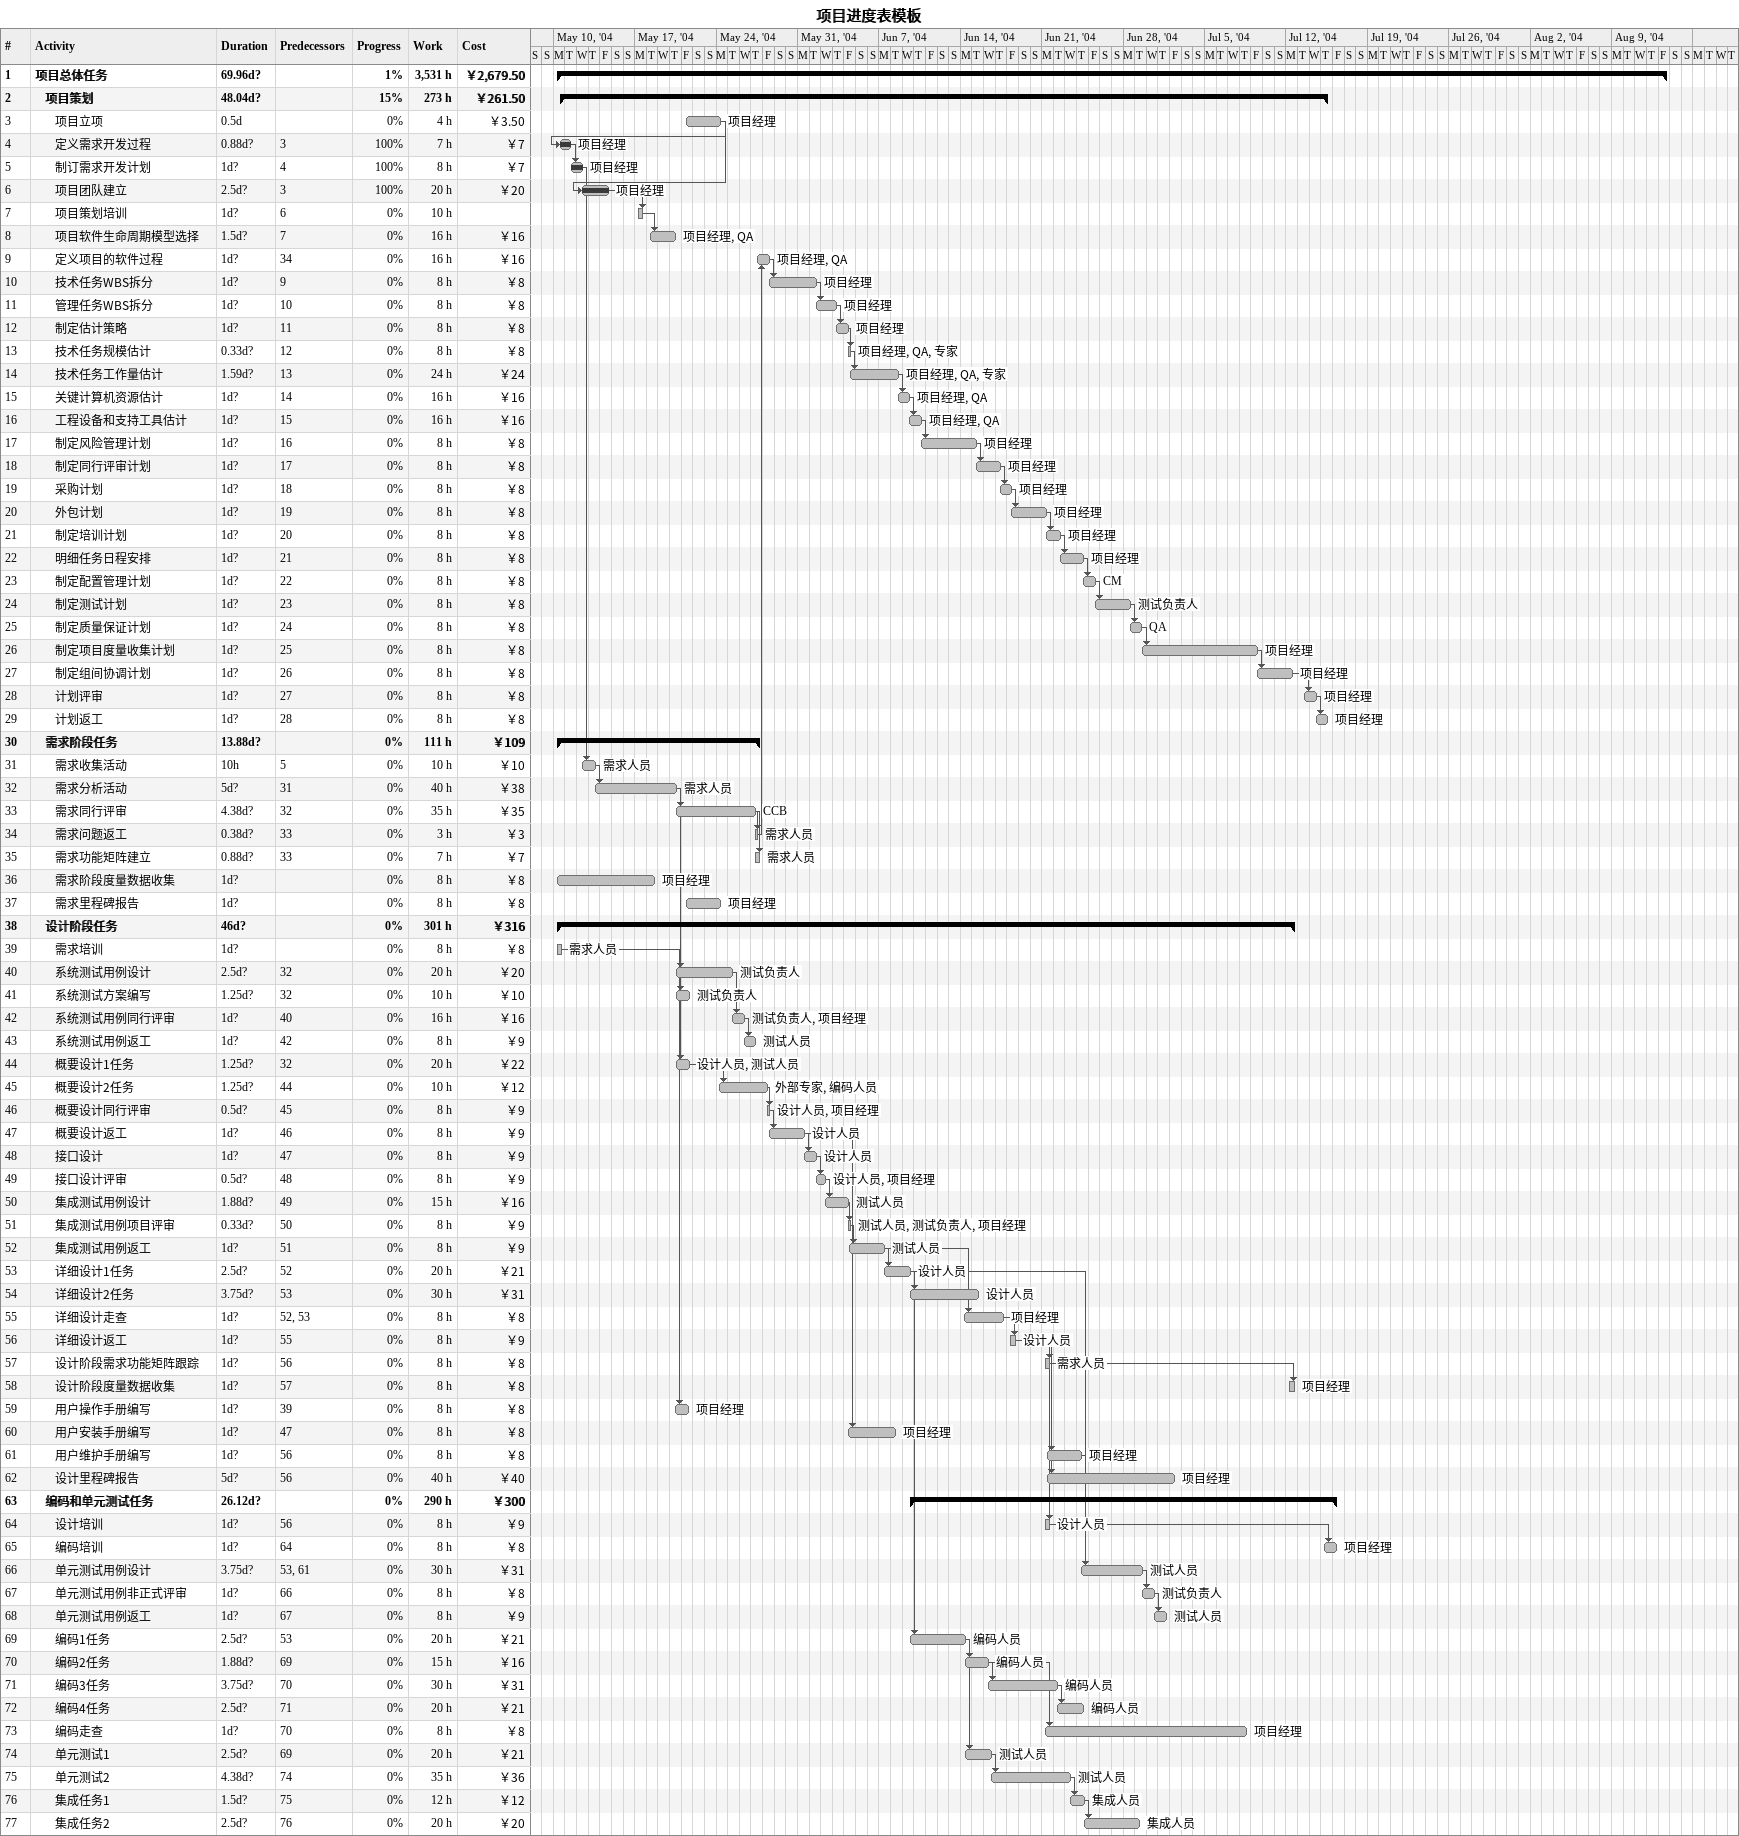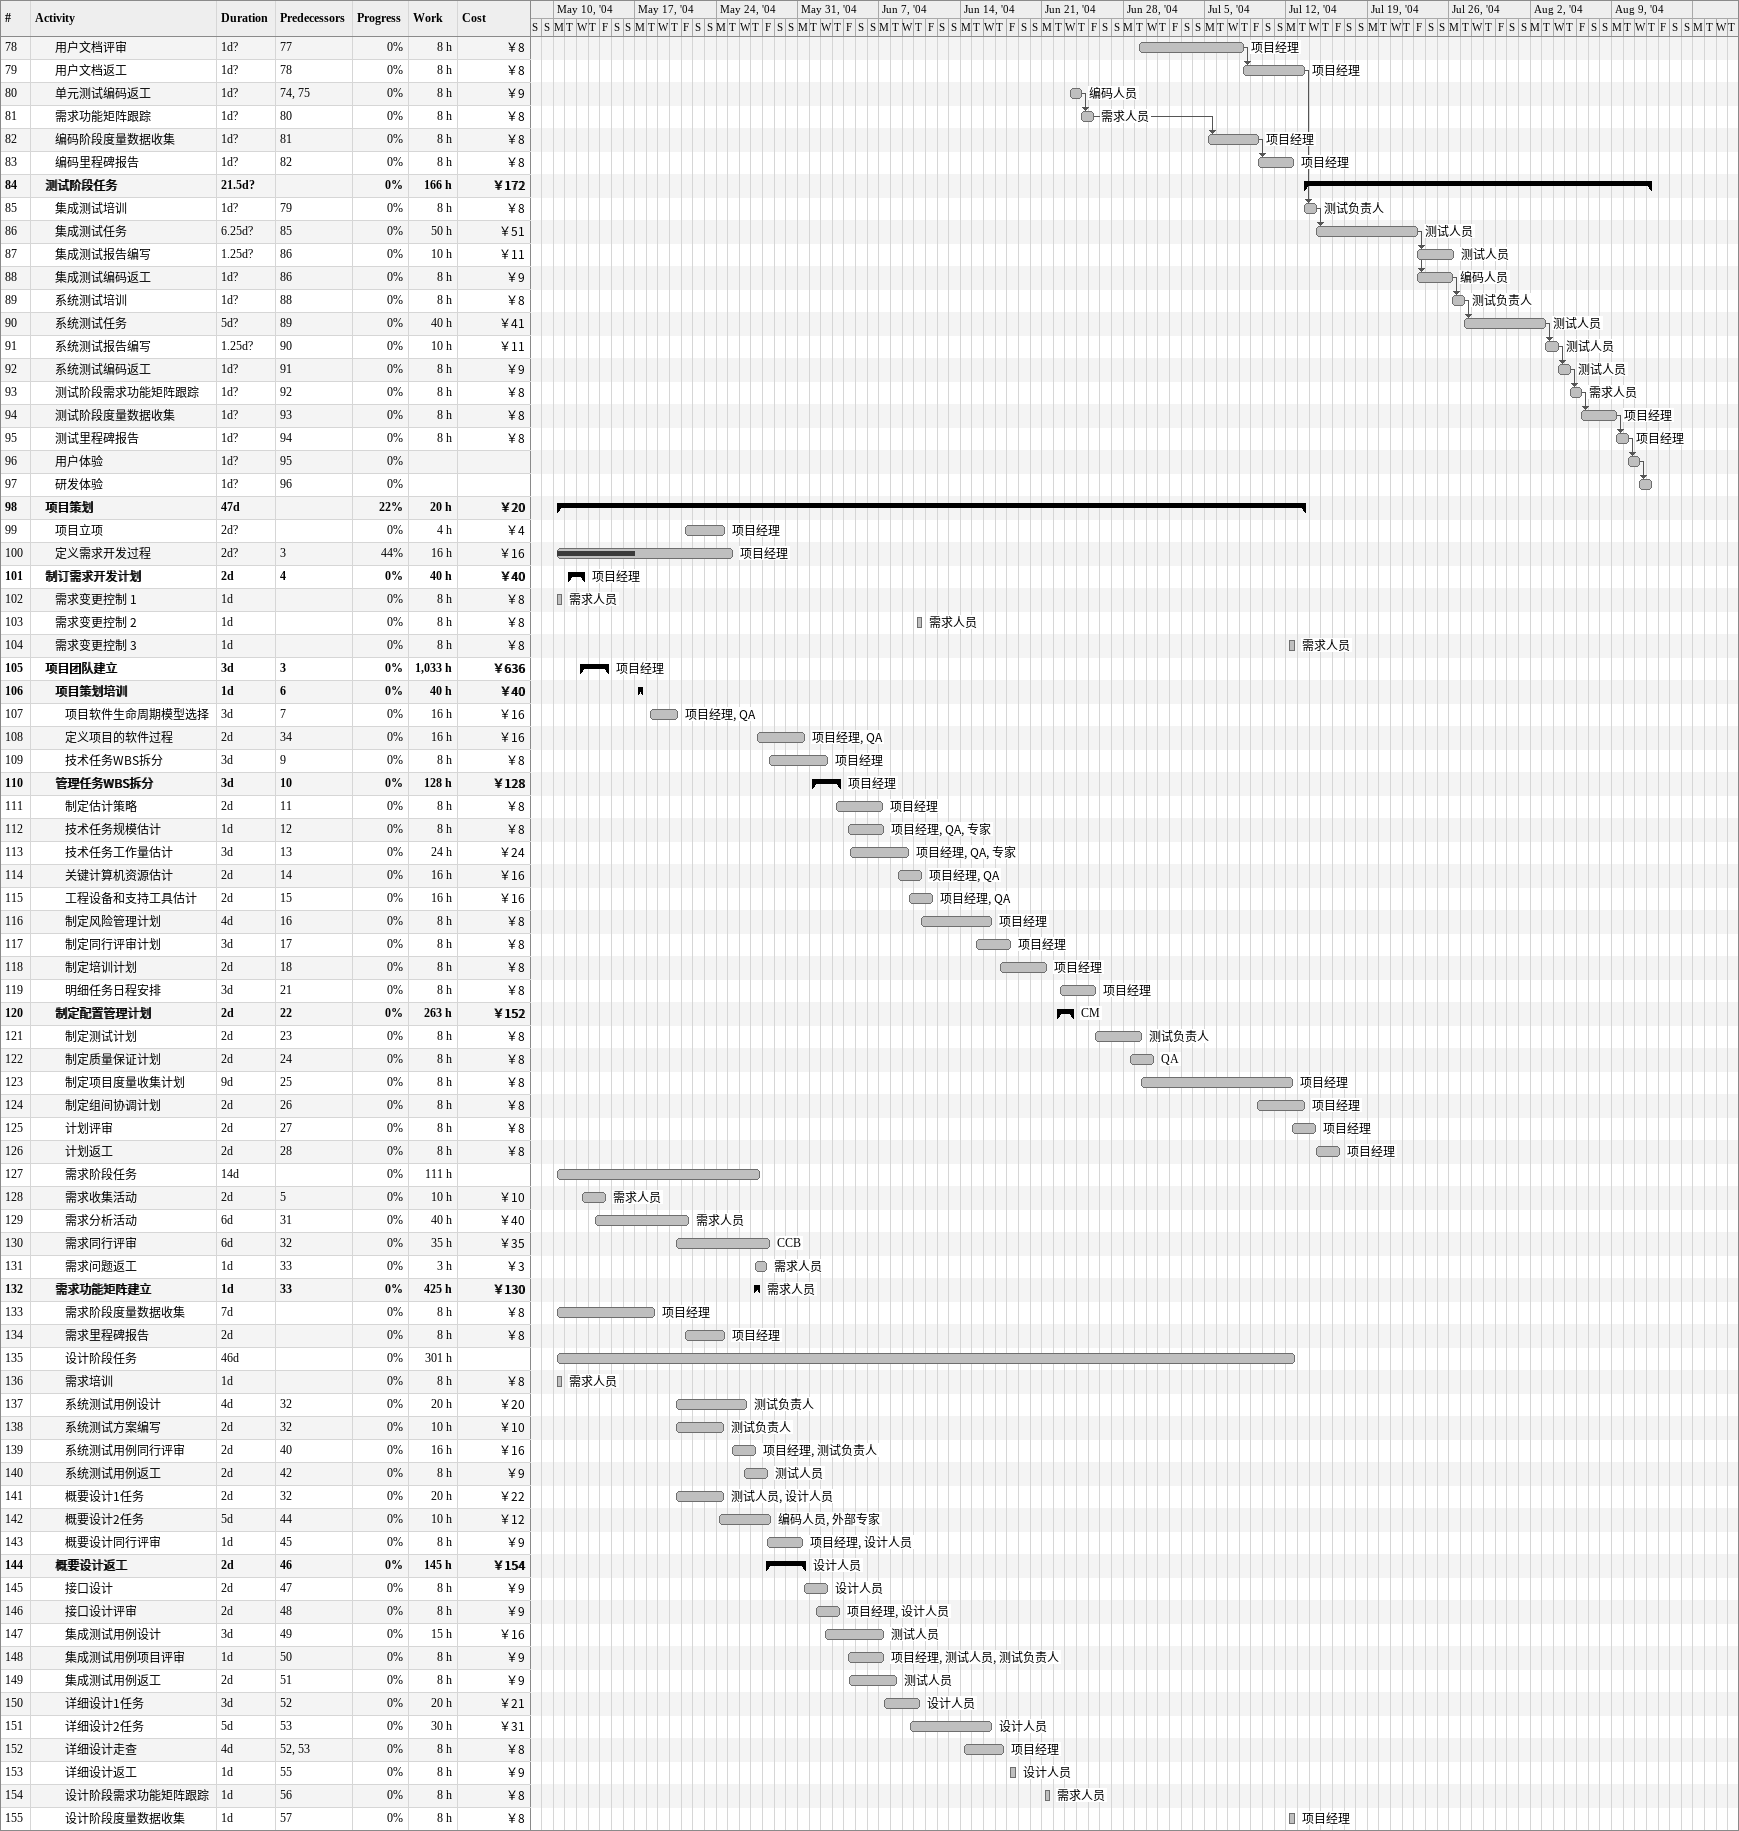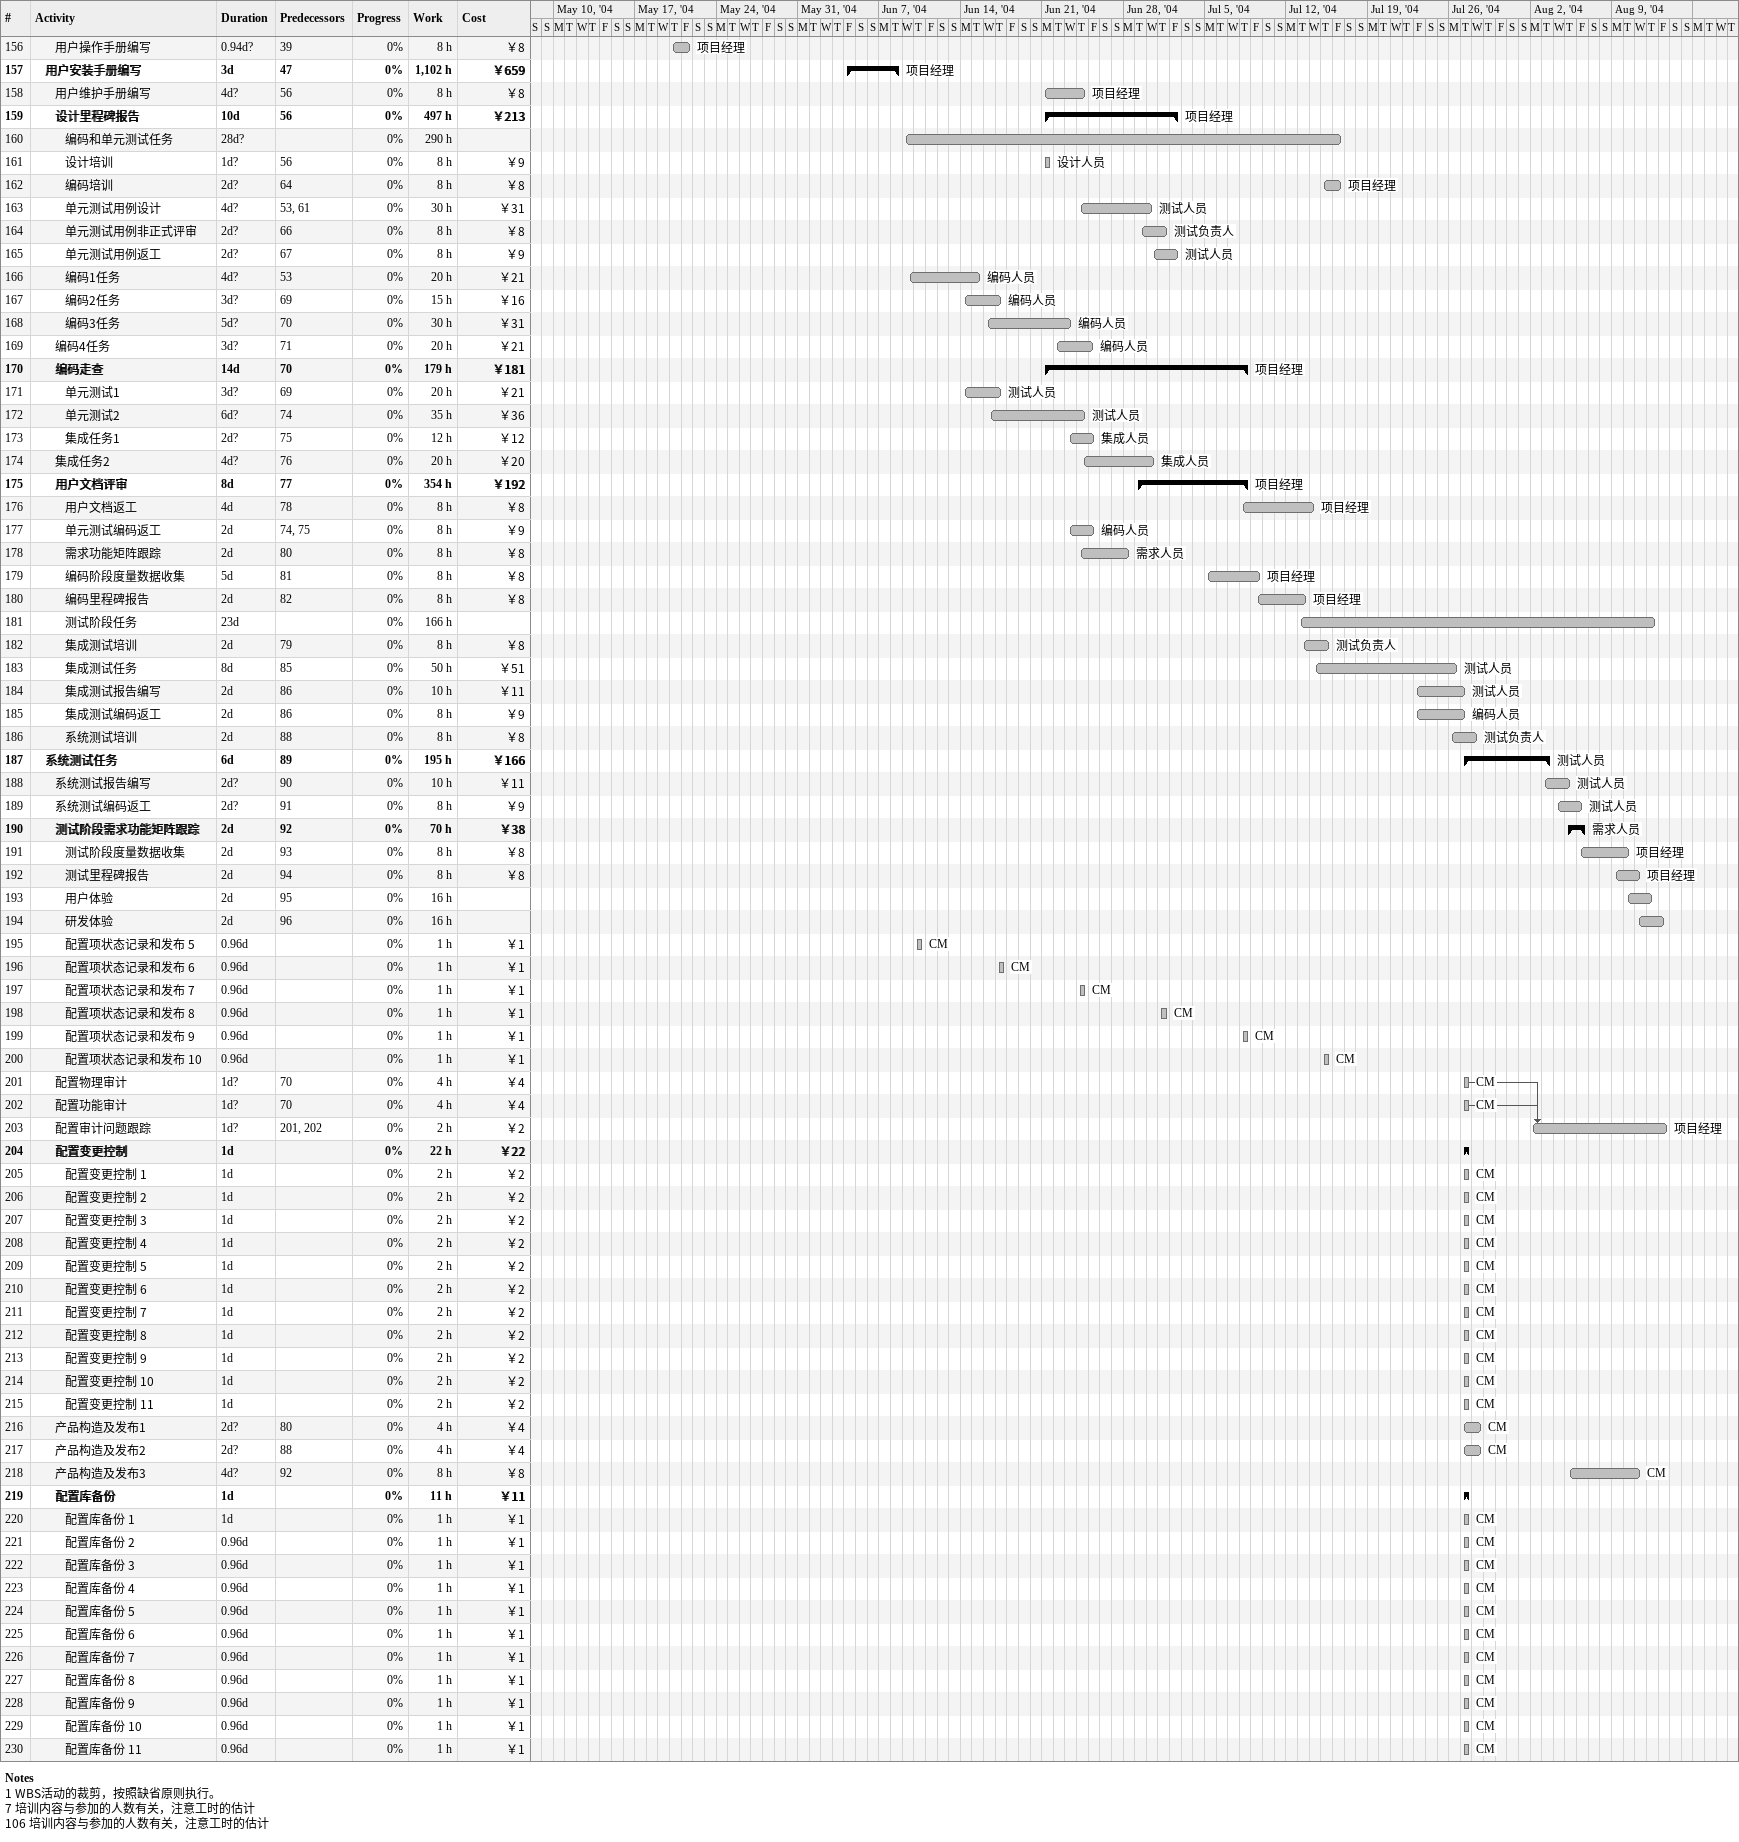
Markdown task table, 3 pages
项目进度表模板

| ID | Level | Task | Duration | Start | Finish | Predecessors | Resources | % complete | Work (h) | Cost (￥) |
|---|---|---|---|---|---|---|---|---|---|---|
| 1 | 1 | **项目总体任务** | 69.96d? | 2004-05-10 | 2004-08-13 |  |  | 1 | 3531 | 2679.50 |
| 2 | 2 | **项目策划** | 48.04d? | 2004-05-10 | 2004-07-15 |  |  | 15 | 273 | 261.50 |
| 3 | 3 | 项目立项 | 0.5d | 2004-05-21 | 2004-05-24 |  | 项目经理 | 0 | 4 | 3.50 |
| 4 | 3 | 定义需求开发过程 | 0.88d? | 2004-05-10 | 2004-05-11 | 3 | 项目经理 | 100 | 7 | 7 |
| 5 | 3 | 制订需求开发计划 | 1d? | 2004-05-11 | 2004-05-12 | 4 | 项目经理 | 100 | 8 | 7 |
| 6 | 3 | 项目团队建立 | 2.5d? | 2004-05-12 | 2004-05-14 | 3 | 项目经理 | 100 | 20 | 20 |
| 7 | 3 | 项目策划培训 | 1d? | 2004-05-17 | 2004-05-17 | 6 |  | 0 | 10 |  |
| 8 | 3 | 项目软件生命周期模型选择 | 1.5d? | 2004-05-18 | 2004-05-20 | 7 | 项目经理, QA | 0 | 16 | 16 |
| 9 | 3 | 定义项目的软件过程 | 1d? | 2004-05-27 | 2004-05-28 | 34 | 项目经理, QA | 0 | 16 | 16 |
| 10 | 3 | 技术任务WBS拆分 | 1d? | 2004-05-28 | 2004-06-01 | 9 | 项目经理 | 0 | 8 | 8 |
| 11 | 3 | 管理任务WBS拆分 | 1d? | 2004-06-01 | 2004-06-03 | 10 | 项目经理 | 0 | 8 | 8 |
| 12 | 3 | 制定估计策略 | 1d? | 2004-06-03 | 2004-06-04 | 11 | 项目经理 | 0 | 8 | 8 |
| 13 | 3 | 技术任务规模估计 | 0.33d? | 2004-06-04 | 2004-06-04 | 12 | 项目经理, QA, 专家 | 0 | 8 | 8 |
| 14 | 3 | 技术任务工作量估计 | 1.59d? | 2004-06-04 | 2004-06-08 | 13 | 项目经理, QA, 专家 | 0 | 24 | 24 |
| 15 | 3 | 关键计算机资源估计 | 1d? | 2004-06-08 | 2004-06-09 | 14 | 项目经理, QA | 0 | 16 | 16 |
| 16 | 3 | 工程设备和支持工具估计 | 1d? | 2004-06-09 | 2004-06-10 | 15 | 项目经理, QA | 0 | 16 | 16 |
| 17 | 3 | 制定风险管理计划 | 1d? | 2004-06-10 | 2004-06-15 | 16 | 项目经理 | 0 | 8 | 8 |
| 18 | 3 | 制定同行评审计划 | 1d? | 2004-06-15 | 2004-06-17 | 17 | 项目经理 | 0 | 8 | 8 |
| 19 | 3 | 采购计划 | 1d? | 2004-06-17 | 2004-06-18 | 18 | 项目经理 | 0 | 8 | 8 |
| 20 | 3 | 外包计划 | 1d? | 2004-06-18 | 2004-06-21 | 19 | 项目经理 | 0 | 8 | 8 |
| 21 | 3 | 制定培训计划 | 1d? | 2004-06-21 | 2004-06-22 | 20 | 项目经理 | 0 | 8 | 8 |
| 22 | 3 | 明细任务日程安排 | 1d? | 2004-06-22 | 2004-06-24 | 21 | 项目经理 | 0 | 8 | 8 |
| 23 | 3 | 制定配置管理计划 | 1d? | 2004-06-24 | 2004-06-25 | 22 | CM | 0 | 8 | 8 |
| 24 | 3 | 制定测试计划 | 1d? | 2004-06-25 | 2004-06-28 | 23 | 测试负责人 | 0 | 8 | 8 |
| 25 | 3 | 制定质量保证计划 | 1d? | 2004-06-28 | 2004-06-29 | 24 | QA | 0 | 8 | 8 |
| 26 | 3 | 制定项目度量收集计划 | 1d? | 2004-06-29 | 2004-07-09 | 25 | 项目经理 | 0 | 8 | 8 |
| 27 | 3 | 制定组间协调计划 | 1d? | 2004-07-09 | 2004-07-12 | 26 | 项目经理 | 0 | 8 | 8 |
| 28 | 3 | 计划评审 | 1d? | 2004-07-13 | 2004-07-14 | 27 | 项目经理 | 0 | 8 | 8 |
| 29 | 3 | 计划返工 | 1d? | 2004-07-14 | 2004-07-15 | 28 | 项目经理 | 0 | 8 | 8 |
| 30 | 2 | **需求阶段任务** | 13.88d? | 2004-05-10 | 2004-05-27 |  |  | 0 | 111 | 109 |
| 31 | 3 | 需求收集活动 | 10h | 2004-05-12 | 2004-05-13 | 5 | 需求人员 | 0 | 10 | 10 |
| 32 | 3 | 需求分析活动 | 5d? | 2004-05-13 | 2004-05-20 | 31 | 需求人员 | 0 | 40 | 38 |
| 33 | 3 | 需求同行评审 | 4.38d? | 2004-05-20 | 2004-05-27 | 32 | CCB | 0 | 35 | 35 |
| 34 | 3 | 需求问题返工 | 0.38d? | 2004-05-27 | 2004-05-27 | 33 | 需求人员 | 0 | 3 | 3 |
| 35 | 3 | 需求功能矩阵建立 | 0.88d? | 2004-05-27 | 2004-05-27 | 33 | 需求人员 | 0 | 7 | 7 |
| 36 | 3 | 需求阶段度量数据收集 | 1d? | 2004-05-10 | 2004-05-18 |  | 项目经理 | 0 | 8 | 8 |
| 37 | 3 | 需求里程碑报告 | 1d? | 2004-05-21 | 2004-05-24 |  | 项目经理 | 0 | 8 | 8 |
| 38 | 2 | **设计阶段任务** | 46d? | 2004-05-10 | 2004-07-12 |  |  | 0 | 301 | 316 |
| 39 | 3 | 需求培训 | 1d? | 2004-05-10 | 2004-05-10 |  | 需求人员 | 0 | 8 | 8 |
| 40 | 3 | 系统测试用例设计 | 2.5d? | 2004-05-20 | 2004-05-25 | 32 | 测试负责人 | 0 | 20 | 20 |
| 41 | 3 | 系统测试方案编写 | 1.25d? | 2004-05-20 | 2004-05-21 | 32 | 测试负责人 | 0 | 10 | 10 |
| 42 | 3 | 系统测试用例同行评审 | 1d? | 2004-05-25 | 2004-05-26 | 40 | 测试负责人, 项目经理 | 0 | 16 | 16 |
| 43 | 3 | 系统测试用例返工 | 1d? | 2004-05-26 | 2004-05-27 | 42 | 测试人员 | 0 | 8 | 9 |
| 44 | 3 | 概要设计1任务 | 1.25d? | 2004-05-20 | 2004-05-21 | 32 | 设计人员, 测试人员 | 0 | 20 | 22 |
| 45 | 3 | 概要设计2任务 | 1.25d? | 2004-05-24 | 2004-05-28 | 44 | 外部专家, 编码人员 | 0 | 10 | 12 |
| 46 | 3 | 概要设计同行评审 | 0.5d? | 2004-05-28 | 2004-05-28 | 45 | 设计人员, 项目经理 | 0 | 8 | 9 |
| 47 | 3 | 概要设计返工 | 1d? | 2004-05-28 | 2004-05-31 | 46 | 设计人员 | 0 | 8 | 9 |
| 48 | 3 | 接口设计 | 1d? | 2004-05-31 | 2004-06-01 | 47 | 设计人员 | 0 | 8 | 9 |
| 49 | 3 | 接口设计评审 | 0.5d? | 2004-06-01 | 2004-06-02 | 48 | 设计人员, 项目经理 | 0 | 8 | 9 |
| 50 | 3 | 集成测试用例设计 | 1.88d? | 2004-06-02 | 2004-06-04 | 49 | 测试人员 | 0 | 15 | 16 |
| 51 | 3 | 集成测试用例项目评审 | 0.33d? | 2004-06-04 | 2004-06-04 | 50 | 测试人员, 测试负责人, 项目经理 | 0 | 8 | 9 |
| 52 | 3 | 集成测试用例返工 | 1d? | 2004-06-04 | 2004-06-07 | 51 | 测试人员 | 0 | 8 | 9 |
| 53 | 3 | 详细设计1任务 | 2.5d? | 2004-06-07 | 2004-06-09 | 52 | 设计人员 | 0 | 20 | 21 |
| 54 | 3 | 详细设计2任务 | 3.75d? | 2004-06-09 | 2004-06-15 | 53 | 设计人员 | 0 | 30 | 31 |
| 55 | 3 | 详细设计走查 | 1d? | 2004-06-14 | 2004-06-17 | 52, 53 | 项目经理 | 0 | 8 | 8 |
| 56 | 3 | 详细设计返工 | 1d? | 2004-06-18 | 2004-06-18 | 55 | 设计人员 | 0 | 8 | 9 |
| 57 | 3 | 设计阶段需求功能矩阵跟踪 | 1d? | 2004-06-21 | 2004-06-21 | 56 | 需求人员 | 0 | 8 | 8 |
| 58 | 3 | 设计阶段度量数据收集 | 1d? | 2004-07-12 | 2004-07-12 | 57 | 项目经理 | 0 | 8 | 8 |
| 59 | 3 | 用户操作手册编写 | 1d? | 2004-05-20 | 2004-05-21 | 39 | 项目经理 | 0 | 8 | 8 |
| 60 | 3 | 用户安装手册编写 | 1d? | 2004-06-04 | 2004-06-08 | 47 | 项目经理 | 0 | 8 | 8 |
| 61 | 3 | 用户维护手册编写 | 1d? | 2004-06-21 | 2004-06-24 | 56 | 项目经理 | 0 | 8 | 8 |
| 62 | 3 | 设计里程碑报告 | 5d? | 2004-06-21 | 2004-07-02 | 56 | 项目经理 | 0 | 40 | 40 |
| 63 | 2 | **编码和单元测试任务** | 26.12d? | 2004-06-09 | 2004-07-16 |  |  | 0 | 290 | 300 |
| 64 | 3 | 设计培训 | 1d? | 2004-06-21 | 2004-06-21 | 56 | 设计人员 | 0 | 8 | 9 |
| 65 | 3 | 编码培训 | 1d? | 2004-07-15 | 2004-07-16 | 64 | 项目经理 | 0 | 8 | 8 |
| 66 | 3 | 单元测试用例设计 | 3.75d? | 2004-06-24 | 2004-06-29 | 53, 61 | 测试人员 | 0 | 30 | 31 |
| 67 | 3 | 单元测试用例非正式评审 | 1d? | 2004-06-29 | 2004-06-30 | 66 | 测试负责人 | 0 | 8 | 8 |
| 68 | 3 | 单元测试用例返工 | 1d? | 2004-06-30 | 2004-07-01 | 67 | 测试人员 | 0 | 8 | 9 |
| 69 | 3 | 编码1任务 | 2.5d? | 2004-06-09 | 2004-06-14 | 53 | 编码人员 | 0 | 20 | 21 |
| 70 | 3 | 编码2任务 | 1.88d? | 2004-06-14 | 2004-06-16 | 69 | 编码人员 | 0 | 15 | 16 |
| 71 | 3 | 编码3任务 | 3.75d? | 2004-06-16 | 2004-06-22 | 70 | 编码人员 | 0 | 30 | 31 |
| 72 | 3 | 编码4任务 | 2.5d? | 2004-06-22 | 2004-06-24 | 71 | 编码人员 | 0 | 20 | 21 |
| 73 | 3 | 编码走查 | 1d? | 2004-06-21 | 2004-07-08 | 70 | 项目经理 | 0 | 8 | 8 |
| 74 | 3 | 单元测试1 | 2.5d? | 2004-06-14 | 2004-06-16 | 69 | 测试人员 | 0 | 20 | 21 |
| 75 | 3 | 单元测试2 | 4.38d? | 2004-06-16 | 2004-06-23 | 74 | 测试人员 | 0 | 35 | 36 |
| 76 | 3 | 集成任务1 | 1.5d? | 2004-06-23 | 2004-06-24 | 75 | 集成人员 | 0 | 12 | 12 |
| 77 | 3 | 集成任务2 | 2.5d? | 2004-06-24 | 2004-06-29 | 76 | 集成人员 | 0 | 20 | 20 |
| 78 | 3 | 用户文档评审 | 1d? | 2004-06-29 | 2004-07-08 | 77 | 项目经理 | 0 | 8 | 8 |
| 79 | 3 | 用户文档返工 | 1d? | 2004-07-08 | 2004-07-13 | 78 | 项目经理 | 0 | 8 | 8 |
| 80 | 3 | 单元测试编码返工 | 1d? | 2004-06-23 | 2004-06-24 | 74, 75 | 编码人员 | 0 | 8 | 9 |
| 81 | 3 | 需求功能矩阵跟踪 | 1d? | 2004-06-24 | 2004-06-25 | 80 | 需求人员 | 0 | 8 | 8 |
| 82 | 3 | 编码阶段度量数据收集 | 1d? | 2004-07-05 | 2004-07-09 | 81 | 项目经理 | 0 | 8 | 8 |
| 83 | 3 | 编码里程碑报告 | 1d? | 2004-07-09 | 2004-07-12 | 82 | 项目经理 | 0 | 8 | 8 |
| 84 | 2 | **测试阶段任务** | 21.5d? | 2004-07-13 | 2004-08-12 |  |  | 0 | 166 | 172 |
| 85 | 3 | 集成测试培训 | 1d? | 2004-07-13 | 2004-07-14 | 79 | 测试负责人 | 0 | 8 | 8 |
| 86 | 3 | 集成测试任务 | 6.25d? | 2004-07-14 | 2004-07-23 | 85 | 测试人员 | 0 | 50 | 51 |
| 87 | 3 | 集成测试报告编写 | 1.25d? | 2004-07-23 | 2004-07-26 | 86 | 测试人员 | 0 | 10 | 11 |
| 88 | 3 | 集成测试编码返工 | 1d? | 2004-07-23 | 2004-07-26 | 86 | 编码人员 | 0 | 8 | 9 |
| 89 | 3 | 系统测试培训 | 1d? | 2004-07-26 | 2004-07-27 | 88 | 测试负责人 | 0 | 8 | 8 |
| 90 | 3 | 系统测试任务 | 5d? | 2004-07-27 | 2004-08-03 | 89 | 测试人员 | 0 | 40 | 41 |
| 91 | 3 | 系统测试报告编写 | 1.25d? | 2004-08-03 | 2004-08-04 | 90 | 测试人员 | 0 | 10 | 11 |
| 92 | 3 | 系统测试编码返工 | 1d? | 2004-08-04 | 2004-08-05 | 91 | 测试人员 | 0 | 8 | 9 |
| 93 | 3 | 测试阶段需求功能矩阵跟踪 | 1d? | 2004-08-05 | 2004-08-06 | 92 | 需求人员 | 0 | 8 | 8 |
| 94 | 3 | 测试阶段度量数据收集 | 1d? | 2004-08-06 | 2004-08-09 | 93 | 项目经理 | 0 | 8 | 8 |
| 95 | 3 | 测试里程碑报告 | 1d? | 2004-08-09 | 2004-08-10 | 94 | 项目经理 | 0 | 8 | 8 |
| 96 | 3 | 用户体验 | 1d? | 2004-08-10 | 2004-08-11 | 95 |  | 0 |  |  |
| 97 | 3 | 研发体验 | 1d? | 2004-08-11 | 2004-08-12 | 96 |  | 0 |  |  |
| 98 | 2 | **项目策划** | 47d | 2004-05-10 | 2004-07-13 |  |  | 22 | 20 | 20 |
| 99 | 3 | 项目立项 | 2d? | 2004-05-21 | 2004-05-24 |  | 项目经理 | 0 | 4 | 4 |
| 100 | 3 | 定义需求开发过程 | 2d? | 2004-05-10 | 2004-05-25 | 3 | 项目经理 | 44 | 16 | 16 |
| 101 | 2 | **制订需求开发计划** | 2d | 2004-05-11 | 2004-05-12 | 4 | 项目经理 | 0 | 40 | 40 |
| 102 | 3 | 需求变更控制 1 | 1d | 2004-05-10 | 2004-05-10 |  | 需求人员 | 0 | 8 | 8 |
| 103 | 3 | 需求变更控制 2 | 1d | 2004-06-10 | 2004-06-10 |  | 需求人员 | 0 | 8 | 8 |
| 104 | 3 | 需求变更控制 3 | 1d | 2004-07-12 | 2004-07-12 |  | 需求人员 | 0 | 8 | 8 |
| 105 | 2 | **项目团队建立** | 3d | 2004-05-12 | 2004-05-14 | 3 | 项目经理 | 0 | 1033 | 636 |
| 106 | 3 | **项目策划培训** | 1d | 2004-05-17 | 2004-05-17 | 6 |  | 0 | 40 | 40 |
| 107 | 4 | 项目软件生命周期模型选择 | 3d | 2004-05-18 | 2004-05-20 | 7 | 项目经理, QA | 0 | 16 | 16 |
| 108 | 4 | 定义项目的软件过程 | 2d | 2004-05-27 | 2004-05-31 | 34 | 项目经理, QA | 0 | 16 | 16 |
| 109 | 4 | 技术任务WBS拆分 | 3d | 2004-05-28 | 2004-06-02 | 9 | 项目经理 | 0 | 8 | 8 |
| 110 | 3 | **管理任务WBS拆分** | 3d | 2004-06-01 | 2004-06-03 | 10 | 项目经理 | 0 | 128 | 128 |
| 111 | 4 | 制定估计策略 | 2d | 2004-06-03 | 2004-06-07 | 11 | 项目经理 | 0 | 8 | 8 |
| 112 | 4 | 技术任务规模估计 | 1d | 2004-06-04 | 2004-06-07 | 12 | 项目经理, QA, 专家 | 0 | 8 | 8 |
| 113 | 4 | 技术任务工作量估计 | 3d | 2004-06-04 | 2004-06-09 | 13 | 项目经理, QA, 专家 | 0 | 24 | 24 |
| 114 | 4 | 关键计算机资源估计 | 2d | 2004-06-08 | 2004-06-10 | 14 | 项目经理, QA | 0 | 16 | 16 |
| 115 | 4 | 工程设备和支持工具估计 | 2d | 2004-06-09 | 2004-06-11 | 15 | 项目经理, QA | 0 | 16 | 16 |
| 116 | 4 | 制定风险管理计划 | 4d | 2004-06-10 | 2004-06-16 | 16 | 项目经理 | 0 | 8 | 8 |
| 117 | 4 | 制定同行评审计划 | 3d | 2004-06-15 | 2004-06-18 | 17 | 项目经理 | 0 | 8 | 8 |
| 118 | 4 | 制定培训计划 | 2d | 2004-06-17 | 2004-06-21 | 18 | 项目经理 | 0 | 8 | 8 |
| 119 | 4 | 明细任务日程安排 | 3d | 2004-06-22 | 2004-06-25 | 21 | 项目经理 | 0 | 8 | 8 |
| 120 | 3 | **制定配置管理计划** | 2d | 2004-06-22 | 2004-06-23 | 22 | CM | 0 | 263 | 152 |
| 121 | 4 | 制定测试计划 | 2d | 2004-06-25 | 2004-06-29 | 23 | 测试负责人 | 0 | 8 | 8 |
| 122 | 4 | 制定质量保证计划 | 2d | 2004-06-28 | 2004-06-30 | 24 | QA | 0 | 8 | 8 |
| 123 | 4 | 制定项目度量收集计划 | 9d | 2004-06-29 | 2004-07-12 | 25 | 项目经理 | 0 | 8 | 8 |
| 124 | 4 | 制定组间协调计划 | 2d | 2004-07-09 | 2004-07-13 | 26 | 项目经理 | 0 | 8 | 8 |
| 125 | 4 | 计划评审 | 2d | 2004-07-12 | 2004-07-14 | 27 | 项目经理 | 0 | 8 | 8 |
| 126 | 4 | 计划返工 | 2d | 2004-07-14 | 2004-07-16 | 28 | 项目经理 | 0 | 8 | 8 |
| 127 | 4 | 需求阶段任务 | 14d | 2004-05-10 | 2004-05-27 |  |  | 0 | 111 |  |
| 128 | 4 | 需求收集活动 | 2d | 2004-05-12 | 2004-05-14 | 5 | 需求人员 | 0 | 10 | 10 |
| 129 | 4 | 需求分析活动 | 6d | 2004-05-13 | 2004-05-21 | 31 | 需求人员 | 0 | 40 | 40 |
| 130 | 4 | 需求同行评审 | 6d | 2004-05-20 | 2004-05-28 | 32 | CCB | 0 | 35 | 35 |
| 131 | 4 | 需求问题返工 | 1d | 2004-05-27 | 2004-05-28 | 33 | 需求人员 | 0 | 3 | 3 |
| 132 | 3 | **需求功能矩阵建立** | 1d | 2004-05-27 | 2004-05-27 | 33 | 需求人员 | 0 | 425 | 130 |
| 133 | 4 | 需求阶段度量数据收集 | 7d | 2004-05-10 | 2004-05-18 |  | 项目经理 | 0 | 8 | 8 |
| 134 | 4 | 需求里程碑报告 | 2d | 2004-05-21 | 2004-05-24 |  | 项目经理 | 0 | 8 | 8 |
| 135 | 4 | 设计阶段任务 | 46d | 2004-05-10 | 2004-07-12 |  |  | 0 | 301 |  |
| 136 | 4 | 需求培训 | 1d | 2004-05-10 | 2004-05-10 |  | 需求人员 | 0 | 8 | 8 |
| 137 | 4 | 系统测试用例设计 | 4d | 2004-05-20 | 2004-05-26 | 32 | 测试负责人 | 0 | 20 | 20 |
| 138 | 4 | 系统测试方案编写 | 2d | 2004-05-20 | 2004-05-24 | 32 | 测试负责人 | 0 | 10 | 10 |
| 139 | 4 | 系统测试用例同行评审 | 2d | 2004-05-25 | 2004-05-27 | 40 | 项目经理, 测试负责人 | 0 | 16 | 16 |
| 140 | 4 | 系统测试用例返工 | 2d | 2004-05-26 | 2004-05-28 | 42 | 测试人员 | 0 | 8 | 9 |
| 141 | 4 | 概要设计1任务 | 2d | 2004-05-20 | 2004-05-24 | 32 | 测试人员, 设计人员 | 0 | 20 | 22 |
| 142 | 4 | 概要设计2任务 | 5d | 2004-05-24 | 2004-05-28 | 44 | 编码人员, 外部专家 | 0 | 10 | 12 |
| 143 | 4 | 概要设计同行评审 | 1d | 2004-05-28 | 2004-05-31 | 45 | 项目经理, 设计人员 | 0 | 8 | 9 |
| 144 | 3 | **概要设计返工** | 2d | 2004-05-28 | 2004-05-31 | 46 | 设计人员 | 0 | 145 | 154 |
| 145 | 4 | 接口设计 | 2d | 2004-05-31 | 2004-06-02 | 47 | 设计人员 | 0 | 8 | 9 |
| 146 | 4 | 接口设计评审 | 2d | 2004-06-01 | 2004-06-03 | 48 | 项目经理, 设计人员 | 0 | 8 | 9 |
| 147 | 4 | 集成测试用例设计 | 3d | 2004-06-02 | 2004-06-07 | 49 | 测试人员 | 0 | 15 | 16 |
| 148 | 4 | 集成测试用例项目评审 | 1d | 2004-06-04 | 2004-06-07 | 50 | 项目经理, 测试人员, 测试负责人 | 0 | 8 | 9 |
| 149 | 4 | 集成测试用例返工 | 2d | 2004-06-04 | 2004-06-08 | 51 | 测试人员 | 0 | 8 | 9 |
| 150 | 4 | 详细设计1任务 | 3d | 2004-06-07 | 2004-06-10 | 52 | 设计人员 | 0 | 20 | 21 |
| 151 | 4 | 详细设计2任务 | 5d | 2004-06-09 | 2004-06-16 | 53 | 设计人员 | 0 | 30 | 31 |
| 152 | 4 | 详细设计走查 | 4d | 2004-06-14 | 2004-06-17 | 52, 53 | 项目经理 | 0 | 8 | 8 |
| 153 | 4 | 详细设计返工 | 1d | 2004-06-18 | 2004-06-18 | 55 | 设计人员 | 0 | 8 | 9 |
| 154 | 4 | 设计阶段需求功能矩阵跟踪 | 1d | 2004-06-21 | 2004-06-21 | 56 | 需求人员 | 0 | 8 | 8 |
| 155 | 4 | 设计阶段度量数据收集 | 1d | 2004-07-12 | 2004-07-12 | 57 | 项目经理 | 0 | 8 | 8 |
| 156 | 3 | 用户操作手册编写 | 0.94d? | 2004-05-20 | 2004-05-21 | 39 | 项目经理 | 0 | 8 | 8 |
| 157 | 2 | **用户安装手册编写** | 3d | 2004-06-04 | 2004-06-08 | 47 | 项目经理 | 0 | 1102 | 659 |
| 158 | 3 | 用户维护手册编写 | 4d? | 2004-06-21 | 2004-06-24 | 56 | 项目经理 | 0 | 8 | 8 |
| 159 | 3 | **设计里程碑报告** | 10d | 2004-06-21 | 2004-07-02 | 56 | 项目经理 | 0 | 497 | 213 |
| 160 | 4 | 编码和单元测试任务 | 28d? | 2004-06-09 | 2004-07-16 |  |  | 0 | 290 |  |
| 161 | 4 | 设计培训 | 1d? | 2004-06-21 | 2004-06-21 | 56 | 设计人员 | 0 | 8 | 9 |
| 162 | 4 | 编码培训 | 2d? | 2004-07-15 | 2004-07-16 | 64 | 项目经理 | 0 | 8 | 8 |
| 163 | 4 | 单元测试用例设计 | 4d? | 2004-06-24 | 2004-06-30 | 53, 61 | 测试人员 | 0 | 30 | 31 |
| 164 | 4 | 单元测试用例非正式评审 | 2d? | 2004-06-29 | 2004-07-01 | 66 | 测试负责人 | 0 | 8 | 8 |
| 165 | 4 | 单元测试用例返工 | 2d? | 2004-06-30 | 2004-07-02 | 67 | 测试人员 | 0 | 8 | 9 |
| 166 | 4 | 编码1任务 | 4d? | 2004-06-09 | 2004-06-15 | 53 | 编码人员 | 0 | 20 | 21 |
| 167 | 4 | 编码2任务 | 3d? | 2004-06-14 | 2004-06-17 | 69 | 编码人员 | 0 | 15 | 16 |
| 168 | 4 | 编码3任务 | 5d? | 2004-06-16 | 2004-06-23 | 70 | 编码人员 | 0 | 30 | 31 |
| 169 | 3 | 编码4任务 | 3d? | 2004-06-22 | 2004-06-25 | 71 | 编码人员 | 0 | 20 | 21 |
| 170 | 3 | **编码走查** | 14d | 2004-06-21 | 2004-07-08 | 70 | 项目经理 | 0 | 179 | 181 |
| 171 | 4 | 单元测试1 | 3d? | 2004-06-14 | 2004-06-17 | 69 | 测试人员 | 0 | 20 | 21 |
| 172 | 4 | 单元测试2 | 6d? | 2004-06-16 | 2004-06-24 | 74 | 测试人员 | 0 | 35 | 36 |
| 173 | 4 | 集成任务1 | 2d? | 2004-06-23 | 2004-06-25 | 75 | 集成人员 | 0 | 12 | 12 |
| 174 | 3 | 集成任务2 | 4d? | 2004-06-24 | 2004-06-30 | 76 | 集成人员 | 0 | 20 | 20 |
| 175 | 3 | **用户文档评审** | 8d | 2004-06-29 | 2004-07-08 | 77 | 项目经理 | 0 | 354 | 192 |
| 176 | 4 | 用户文档返工 | 4d | 2004-07-08 | 2004-07-14 | 78 | 项目经理 | 0 | 8 | 8 |
| 177 | 4 | 单元测试编码返工 | 2d | 2004-06-23 | 2004-06-25 | 74, 75 | 编码人员 | 0 | 8 | 9 |
| 178 | 4 | 需求功能矩阵跟踪 | 2d | 2004-06-24 | 2004-06-28 | 80 | 需求人员 | 0 | 8 | 8 |
| 179 | 4 | 编码阶段度量数据收集 | 5d | 2004-07-05 | 2004-07-09 | 81 | 项目经理 | 0 | 8 | 8 |
| 180 | 4 | 编码里程碑报告 | 2d | 2004-07-09 | 2004-07-13 | 82 | 项目经理 | 0 | 8 | 8 |
| 181 | 4 | 测试阶段任务 | 23d | 2004-07-13 | 2004-08-12 |  |  | 0 | 166 |  |
| 182 | 4 | 集成测试培训 | 2d | 2004-07-13 | 2004-07-15 | 79 | 测试负责人 | 0 | 8 | 8 |
| 183 | 4 | 集成测试任务 | 8d | 2004-07-14 | 2004-07-26 | 85 | 测试人员 | 0 | 50 | 51 |
| 184 | 4 | 集成测试报告编写 | 2d | 2004-07-23 | 2004-07-27 | 86 | 测试人员 | 0 | 10 | 11 |
| 185 | 4 | 集成测试编码返工 | 2d | 2004-07-23 | 2004-07-27 | 86 | 编码人员 | 0 | 8 | 9 |
| 186 | 4 | 系统测试培训 | 2d | 2004-07-26 | 2004-07-28 | 88 | 测试负责人 | 0 | 8 | 8 |
| 187 | 2 | **系统测试任务** | 6d | 2004-07-27 | 2004-08-03 | 89 | 测试人员 | 0 | 195 | 166 |
| 188 | 3 | 系统测试报告编写 | 2d? | 2004-08-03 | 2004-08-05 | 90 | 测试人员 | 0 | 10 | 11 |
| 189 | 3 | 系统测试编码返工 | 2d? | 2004-08-04 | 2004-08-06 | 91 | 测试人员 | 0 | 8 | 9 |
| 190 | 3 | **测试阶段需求功能矩阵跟踪** | 2d | 2004-08-05 | 2004-08-06 | 92 | 需求人员 | 0 | 70 | 38 |
| 191 | 4 | 测试阶段度量数据收集 | 2d | 2004-08-06 | 2004-08-10 | 93 | 项目经理 | 0 | 8 | 8 |
| 192 | 4 | 测试里程碑报告 | 2d | 2004-08-09 | 2004-08-11 | 94 | 项目经理 | 0 | 8 | 8 |
| 193 | 4 | 用户体验 | 2d | 2004-08-10 | 2004-08-12 | 95 |  | 0 | 16 |  |
| 194 | 4 | 研发体验 | 2d | 2004-08-11 | 2004-08-13 | 96 |  | 0 | 16 |  |
| 195 | 4 | 配置项状态记录和发布 5 | 0.96d | 2004-06-10 | 2004-06-10 |  | CM | 0 | 1 | 1 |
| 196 | 4 | 配置项状态记录和发布 6 | 0.96d | 2004-06-17 | 2004-06-17 |  | CM | 0 | 1 | 1 |
| 197 | 4 | 配置项状态记录和发布 7 | 0.96d | 2004-06-24 | 2004-06-24 |  | CM | 0 | 1 | 1 |
| 198 | 4 | 配置项状态记录和发布 8 | 0.96d | 2004-07-01 | 2004-07-01 |  | CM | 0 | 1 | 1 |
| 199 | 4 | 配置项状态记录和发布 9 | 0.96d | 2004-07-08 | 2004-07-08 |  | CM | 0 | 1 | 1 |
| 200 | 4 | 配置项状态记录和发布 10 | 0.96d | 2004-07-15 | 2004-07-15 |  | CM | 0 | 1 | 1 |
| 201 | 3 | 配置物理审计 | 1d? | 2004-07-27 | 2004-07-27 | 70 | CM | 0 | 4 | 4 |
| 202 | 3 | 配置功能审计 | 1d? | 2004-07-27 | 2004-07-27 | 70 | CM | 0 | 4 | 4 |
| 203 | 3 | 配置审计问题跟踪 | 1d? | 2004-08-02 | 2004-08-13 | 201, 202 | 项目经理 | 0 | 2 | 2 |
| 204 | 3 | **配置变更控制** | 1d | 2004-07-27 | 2004-07-27 |  |  | 0 | 22 | 22 |
| 205 | 4 | 配置变更控制 1 | 1d | 2004-07-27 | 2004-07-27 |  | CM | 0 | 2 | 2 |
| 206 | 4 | 配置变更控制 2 | 1d | 2004-07-27 | 2004-07-27 |  | CM | 0 | 2 | 2 |
| 207 | 4 | 配置变更控制 3 | 1d | 2004-07-27 | 2004-07-27 |  | CM | 0 | 2 | 2 |
| 208 | 4 | 配置变更控制 4 | 1d | 2004-07-27 | 2004-07-27 |  | CM | 0 | 2 | 2 |
| 209 | 4 | 配置变更控制 5 | 1d | 2004-07-27 | 2004-07-27 |  | CM | 0 | 2 | 2 |
| 210 | 4 | 配置变更控制 6 | 1d | 2004-07-27 | 2004-07-27 |  | CM | 0 | 2 | 2 |
| 211 | 4 | 配置变更控制 7 | 1d | 2004-07-27 | 2004-07-27 |  | CM | 0 | 2 | 2 |
| 212 | 4 | 配置变更控制 8 | 1d | 2004-07-27 | 2004-07-27 |  | CM | 0 | 2 | 2 |
| 213 | 4 | 配置变更控制 9 | 1d | 2004-07-27 | 2004-07-27 |  | CM | 0 | 2 | 2 |
| 214 | 4 | 配置变更控制 10 | 1d | 2004-07-27 | 2004-07-27 |  | CM | 0 | 2 | 2 |
| 215 | 4 | 配置变更控制 11 | 1d | 2004-07-27 | 2004-07-27 |  | CM | 0 | 2 | 2 |
| 216 | 3 | 产品构造及发布1 | 2d? | 2004-07-27 | 2004-07-28 | 80 | CM | 0 | 4 | 4 |
| 217 | 3 | 产品构造及发布2 | 2d? | 2004-07-27 | 2004-07-28 | 88 | CM | 0 | 4 | 4 |
| 218 | 3 | 产品构造及发布3 | 4d? | 2004-08-05 | 2004-08-11 | 92 | CM | 0 | 8 | 8 |
| 219 | 3 | **配置库备份** | 1d | 2004-07-27 | 2004-07-27 |  |  | 0 | 11 | 11 |
| 220 | 4 | 配置库备份 1 | 1d | 2004-07-27 | 2004-07-27 |  | CM | 0 | 1 | 1 |
| 221 | 4 | 配置库备份 2 | 0.96d | 2004-07-27 | 2004-07-27 |  | CM | 0 | 1 | 1 |
| 222 | 4 | 配置库备份 3 | 0.96d | 2004-07-27 | 2004-07-27 |  | CM | 0 | 1 | 1 |
| 223 | 4 | 配置库备份 4 | 0.96d | 2004-07-27 | 2004-07-27 |  | CM | 0 | 1 | 1 |
| 224 | 4 | 配置库备份 5 | 0.96d | 2004-07-27 | 2004-07-27 |  | CM | 0 | 1 | 1 |
| 225 | 4 | 配置库备份 6 | 0.96d | 2004-07-27 | 2004-07-27 |  | CM | 0 | 1 | 1 |
| 226 | 4 | 配置库备份 7 | 0.96d | 2004-07-27 | 2004-07-27 |  | CM | 0 | 1 | 1 |
| 227 | 4 | 配置库备份 8 | 0.96d | 2004-07-27 | 2004-07-27 |  | CM | 0 | 1 | 1 |
| 228 | 4 | 配置库备份 9 | 0.96d | 2004-07-27 | 2004-07-27 |  | CM | 0 | 1 | 1 |
| 229 | 4 | 配置库备份 10 | 0.96d | 2004-07-27 | 2004-07-27 |  | CM | 0 | 1 | 1 |
| 230 | 4 | 配置库备份 11 | 0.96d | 2004-07-27 | 2004-07-27 |  | CM | 0 | 1 | 1 |

Notes
- 1: WBS活动的裁剪，按照缺省原则执行。
- 7: 培训内容与参加的人数有关，注意工时的估计
- 106: 培训内容与参加的人数有关，注意工时的估计
